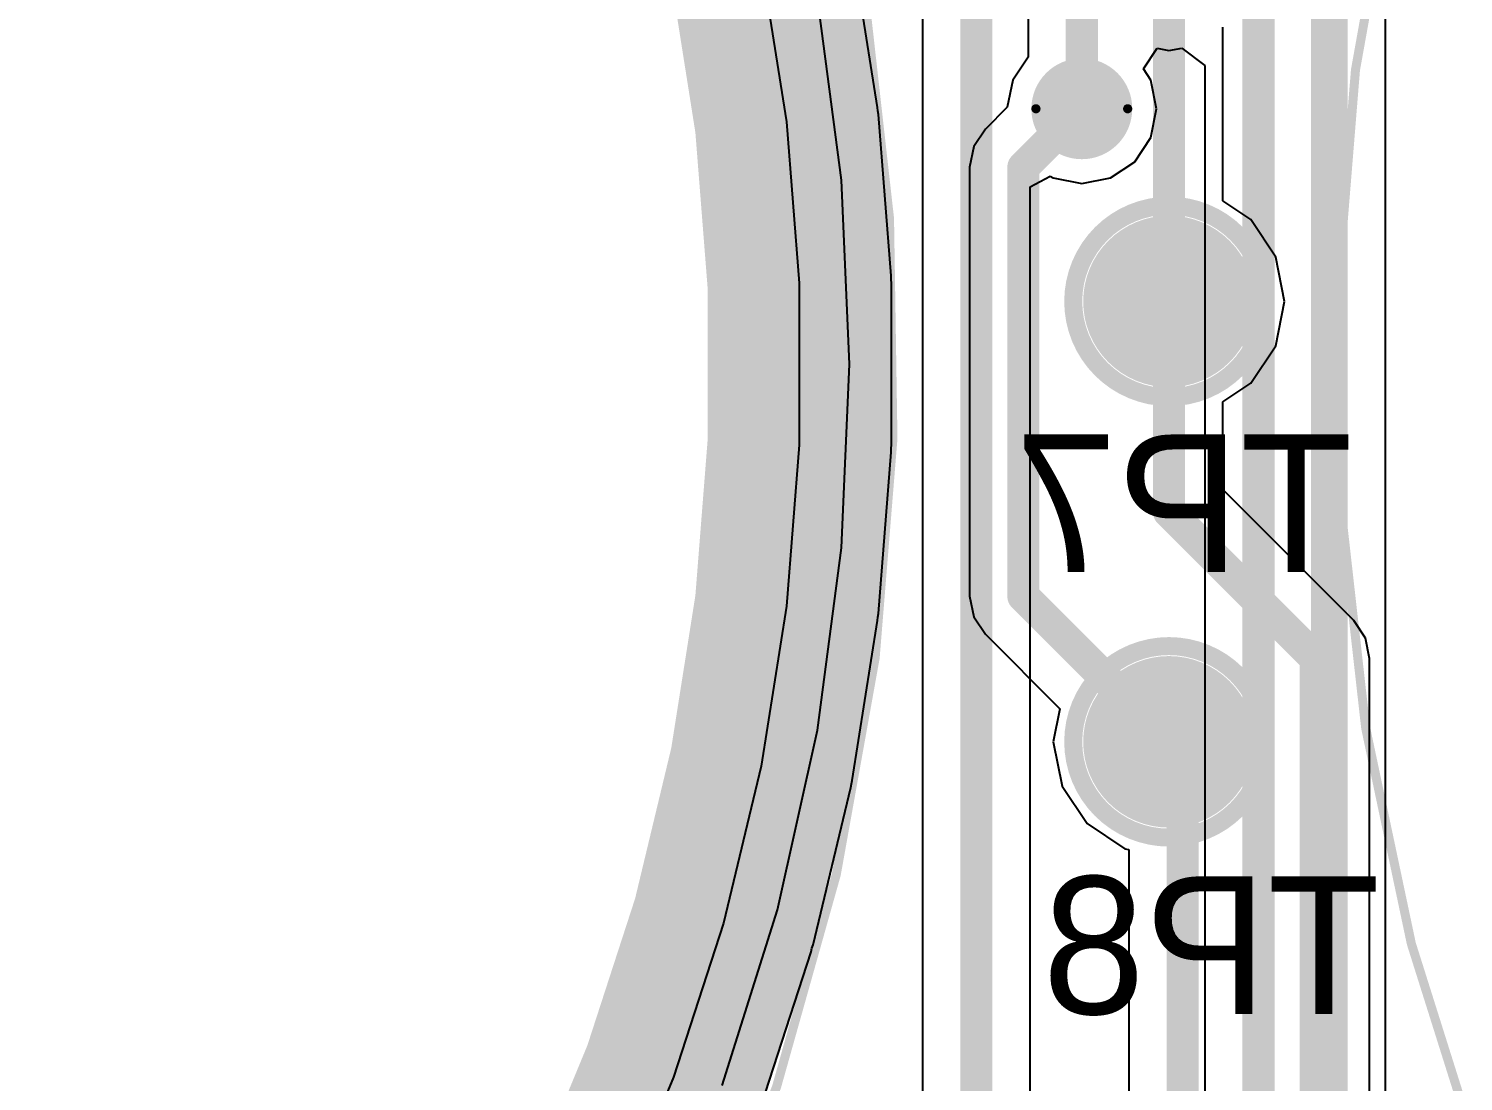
# Model space of a CAD drawing. Header units: millimetres. Extents: x 1.5 to 19.4, y 0 to 11.5.
# Drawn here: x 7.3628 to 7.6756, y 7.379 to 7.6084 of the extents above; entities that cross this region are included whole.
import ezdxf

# ---------------------------------------------------------------- set-up
doc = ezdxf.new("R2010")
doc.units = ezdxf.units.MM
doc.header["$MEASUREMENT"] = 0
for name, color, linetype in [('BottomLayer', 5, 'Continuous'), ('BottomOverlay', 54, 'Continuous'), ('BottomSolder', 6, 'Continuous'), ('DrillDrawing', 1, 'Continuous'), ('InternalPlane1', 76, 'Continuous'), ('InternalPlane2', 16, 'Continuous'), ('KeepOutLayer', 6, 'Continuous'), ('Mechanical2', 216, 'Continuous'), ('Mechanical4', 56, 'Continuous'), ('MultiLayer', 9, 'Continuous'), ('TopLayer', 1, 'Continuous'), ('ViaHoleLayer', 16, 'Continuous')]:
    doc.layers.add(name, color=color, linetype=linetype)

# ---------------------------------------------------------------- blocks, each defined once
blk = doc.blocks.new('TP_0_9MM_B_52')
at = {"layer": 'BottomLayer', "const_width": 0.01673}
blk.add_lwpolyline([(-0.00837, 0, 1), (0.00837, 0, 1)], format="xyb", close=True, dxfattribs=at)
at = {"layer": 'BottomOverlay'}
for points, const_width in [([(0.02087, 0, 1), (-0.02087, 0, 1)], 0.00393), ([(-0.02185, 0, 1), (-0.01988, 0, 1)], 0.00197), ([(0.01988, 0, 1), (0.02185, 0, 1)], 0.00197)]:
    blk.add_lwpolyline(points, format="xyb", close=True, dxfattribs=dict(at, const_width=const_width))
at = {"layer": 'BottomSolder', "const_width": 0.0187}
blk.add_lwpolyline([(-0.00935, 0, 1), (0.00935, 0, 1)], format="xyb", close=True, dxfattribs=at)
blk = doc.blocks.new('TP_0_9MM_B_53')
at = {"layer": 'BottomLayer', "const_width": 0.01673}
blk.add_lwpolyline([(-0.00837, 0, 1), (0.00837, 0, 1)], format="xyb", close=True, dxfattribs=at)
at = {"layer": 'BottomOverlay'}
for points, const_width in [([(0.02087, 0, 1), (-0.02087, 0, 1)], 0.00393), ([(-0.02185, 0, 1), (-0.01988, 0, 1)], 0.00197), ([(0.01988, 0, 1), (0.02185, 0, 1)], 0.00197)]:
    blk.add_lwpolyline(points, format="xyb", close=True, dxfattribs=dict(at, const_width=const_width))
at = {"layer": 'BottomSolder', "const_width": 0.0187}
blk.add_lwpolyline([(-0.00935, 0, 1), (0.00935, 0, 1)], format="xyb", close=True, dxfattribs=at)

msp = doc.modelspace()

# ---------------------------------------------------------------- linework, layer by layer
at = {"layer": 'BottomLayer'}
for p, q in [((7.58069, 7.64646), (7.58069, 7.60223)), ((7.54, 7.57541), (7.53476, 7.61518)), ((7.62314, 7.57089), (7.62314, 7.60873)), ((7.58069, 7.60223), (7.57735, 7.59722)), ((7.57735, 7.59722), (7.57617, 7.59131)), ((7.57617, 7.59131), (7.57139, 7.58653)), ((7.57139, 7.58653), (7.56885, 7.58273)), ((7.56885, 7.58273), (7.56796, 7.57824)), ((7.56796, 7.57824), (7.56796, 7.48471)), ((7.54175, 7.53534), (7.54, 7.57541)), ((7.62925, 7.56681), (7.62314, 7.57089)), ((7.63471, 7.55863), (7.62925, 7.56681)), ((7.63663, 7.54898), (7.63471, 7.55863)), ((7.63471, 7.53933), (7.63663, 7.54898)), ((7.62925, 7.53115), (7.63471, 7.53933)), ((7.54, 7.49527), (7.54175, 7.53534)), ((7.62314, 7.52707), (7.62925, 7.53115)), ((7.62314, 7.50797), (7.62314, 7.52707)), ((7.65171, 7.47941), (7.62314, 7.50797)), ((7.53476, 7.4555), (7.54, 7.49527)), ((7.56796, 7.48471), (7.56885, 7.48022)), ((7.56885, 7.48022), (7.57139, 7.47642)), ((7.65425, 7.4756), (7.65171, 7.47941)), ((7.57139, 7.47642), (7.58763, 7.46018)), ((7.65514, 7.47112), (7.65425, 7.4756)), ((7.65514, 7.36283), (7.65514, 7.47112)), ((7.58763, 7.46018), (7.5862, 7.45298)), ((7.52608, 7.41635), (7.53476, 7.4555)), ((7.5862, 7.45298), (7.58812, 7.44333)), ((7.58812, 7.44333), (7.59359, 7.43515)), ((7.59359, 7.43515), (7.60177, 7.42968)), ((7.60177, 7.42968), (7.60269, 7.4295)), ((7.60269, 7.4295), (7.60269, 7.24398)), ((7.51402, 7.37809), (7.52608, 7.41635))]:
    msp.add_line(p, q, dxfattribs=at)
at = {"layer": 'BottomLayer', "const_width": 0.007}
for points in [[(7.59242, 7.59098), (7.59242, 7.86898)], [(7.61142, 7.54898), (7.61142, 7.61998)], [(7.57968, 7.57824), (7.59242, 7.59098)], [(7.57968, 7.48471), (7.57968, 7.57824)], [(7.61142, 7.50312), (7.61142, 7.54898)], [(7.61142, 7.50312), (7.64342, 7.47112)], [(7.57968, 7.48471), (7.61442, 7.44998)], [(7.64342, 7.35798), (7.64342, 7.47112)], [(7.61442, 7.24398), (7.61442, 7.44998)]]:
    msp.add_lwpolyline(points, dxfattribs=at)
at = {"layer": 'BottomLayer'}
for points, const_width in [([(7.58842, 7.59098, 1), (7.59642, 7.59098, 1)], 0.008), ([(7.59067, 7.59098, 1), (7.59417, 7.59098, 1)], 0.0035), ([(7.59067, 7.59098, 1), (7.59417, 7.59098, 1)], 0.0035), ([(7.57793, 7.57824, 1), (7.58143, 7.57824, 1)], 0.0035), ([(7.57793, 7.57824, 1), (7.58143, 7.57824, 1)], 0.0035), ([(7.60967, 7.54898, 1), (7.61317, 7.54898, 1)], 0.0035), ([(7.60967, 7.54898, 1), (7.61317, 7.54898, 1)], 0.0035), ([(7.60967, 7.50312, 1), (7.61317, 7.50312, 1)], 0.0035), ([(7.60967, 7.50312, 1), (7.61317, 7.50312, 1)], 0.0035), ([(7.57793, 7.48471, 1), (7.58143, 7.48471, 1)], 0.0035), ([(7.57793, 7.48471, 1), (7.58143, 7.48471, 1)], 0.0035), ([(7.64167, 7.47112, 1), (7.64517, 7.47112, 1)], 0.0035), ([(7.64167, 7.47112, 1), (7.64517, 7.47112, 1)], 0.0035), ([(7.61267, 7.44998, 1), (7.61617, 7.44998, 1)], 0.0035), ([(7.61267, 7.44998, 1), (7.61617, 7.44998, 1)], 0.0035)]:
    msp.add_lwpolyline(points, format="xyb", close=True, dxfattribs=dict(at, const_width=const_width))
at = {"layer": 'DrillDrawing'}
for points, const_width in [([(7.60242, 7.59098, 1), (7.58242, 7.59098, 1)], 0.002), ([(7.58192, 7.59098, 1), (7.58292, 7.59098, 1)], 0.001), ([(7.60192, 7.59098, 1), (7.60292, 7.59098, 1)], 0.001)]:
    msp.add_lwpolyline(points, format="xyb", close=True, dxfattribs=dict(at, const_width=const_width))
at = {"layer": 'InternalPlane1'}
for p, q in [((7.54789, 7.59128), (7.54238, 7.62611)), ((7.54794, 7.59049), (7.54789, 7.59128)), ((7.54808, 7.58971), (7.54794, 7.59049)), ((7.55085, 7.55455), (7.54808, 7.58971)), ((7.55083, 7.55376), (7.55085, 7.55455)), ((7.55091, 7.55297), (7.55083, 7.55376)), ((7.55091, 7.53534), (7.55091, 7.55297)), ((7.55091, 7.51771), (7.55091, 7.53534)), ((7.55083, 7.51692), (7.55091, 7.51771)), ((7.54808, 7.48097), (7.55085, 7.51613)), ((7.55085, 7.51613), (7.55083, 7.51692)), ((7.54238, 7.44457), (7.54789, 7.4794)), ((7.54789, 7.4794), (7.54794, 7.48019)), ((7.54794, 7.48019), (7.54808, 7.48097)), ((7.53383, 7.40873), (7.54207, 7.44302)), ((7.54207, 7.44302), (7.54218, 7.4438)), ((7.54218, 7.4438), (7.54238, 7.44457)), ((7.53341, 7.40721), (7.53358, 7.40798)), ((7.53358, 7.40798), (7.53383, 7.40873)), ((7.52251, 7.37367), (7.53341, 7.40721))]:
    msp.add_line(p, q, dxfattribs=at)
at = {"layer": 'InternalPlane1', "const_width": 0.04}
for points in [[(7.51429, 7.65726), (7.52253, 7.62297)], [(7.52253, 7.62297), (7.52804, 7.58813)], [(7.52804, 7.58813), (7.53081, 7.55297)], [(7.53081, 7.53534), (7.53081, 7.55297)], [(7.53081, 7.51771), (7.53081, 7.53534)], [(7.52804, 7.48255), (7.53081, 7.51771)], [(7.52253, 7.44771), (7.52804, 7.48255)], [(7.51429, 7.41342), (7.52253, 7.44771)], [(7.50339, 7.37988), (7.51429, 7.41342)], [(7.4899, 7.34729), (7.50339, 7.37988)]]:
    msp.add_lwpolyline(points, dxfattribs=at)
at = {"layer": 'InternalPlane1'}
for points, const_width in [([(7.51253, 7.62297, 1), (7.53253, 7.62297, 1)], 0.02), ([(7.51253, 7.62297, 1), (7.53253, 7.62297, 1)], 0.02), ([(7.51804, 7.58813, 1), (7.53804, 7.58813, 1)], 0.02), ([(7.51804, 7.58813, 1), (7.53804, 7.58813, 1)], 0.02), ([(7.58692, 7.59098, 1), (7.59792, 7.59098, 1)], 0.011), ([(7.52081, 7.55297, 1), (7.54081, 7.55297, 1)], 0.02), ([(7.52081, 7.55297, 1), (7.54081, 7.55297, 1)], 0.02), ([(7.52081, 7.53534, 1), (7.54081, 7.53534, 1)], 0.02), ([(7.52081, 7.53534, 1), (7.54081, 7.53534, 1)], 0.02), ([(7.52081, 7.51771, 1), (7.54081, 7.51771, 1)], 0.02), ([(7.52081, 7.51771, 1), (7.54081, 7.51771, 1)], 0.02), ([(7.51804, 7.48255, 1), (7.53804, 7.48255, 1)], 0.02), ([(7.51804, 7.48255, 1), (7.53804, 7.48255, 1)], 0.02), ([(7.51253, 7.44771, 1), (7.53253, 7.44771, 1)], 0.02), ([(7.51253, 7.44771, 1), (7.53253, 7.44771, 1)], 0.02), ([(7.50429, 7.41342, 1), (7.52429, 7.41342, 1)], 0.02), ([(7.50429, 7.41342, 1), (7.52429, 7.41342, 1)], 0.02), ([(7.49339, 7.37988, 1), (7.51339, 7.37988, 1)], 0.02), ([(7.49339, 7.37988, 1), (7.51339, 7.37988, 1)], 0.02)]:
    msp.add_lwpolyline(points, format="xyb", close=True, dxfattribs=dict(at, const_width=const_width))
at = {"layer": 'InternalPlane2'}
for p, q in [((7.54789, 7.59128), (7.54238, 7.62611)), ((7.54794, 7.59049), (7.54789, 7.59128)), ((7.54808, 7.58971), (7.54794, 7.59049)), ((7.55085, 7.55455), (7.54808, 7.58971)), ((7.55083, 7.55376), (7.55085, 7.55455)), ((7.55091, 7.55297), (7.55083, 7.55376)), ((7.55091, 7.53534), (7.55091, 7.55297)), ((7.55091, 7.51771), (7.55091, 7.53534)), ((7.55083, 7.51692), (7.55091, 7.51771)), ((7.54808, 7.48097), (7.55085, 7.51613)), ((7.55085, 7.51613), (7.55083, 7.51692)), ((7.54238, 7.44457), (7.54789, 7.4794)), ((7.54789, 7.4794), (7.54794, 7.48019)), ((7.54794, 7.48019), (7.54808, 7.48097)), ((7.53383, 7.40873), (7.54207, 7.44302)), ((7.54207, 7.44302), (7.54218, 7.4438)), ((7.54218, 7.4438), (7.54238, 7.44457)), ((7.53341, 7.40721), (7.53358, 7.40798)), ((7.53358, 7.40798), (7.53383, 7.40873)), ((7.52251, 7.37367), (7.53341, 7.40721))]:
    msp.add_line(p, q, dxfattribs=at)
at = {"layer": 'InternalPlane2', "const_width": 0.04}
for points in [[(7.51429, 7.65726), (7.52253, 7.62297)], [(7.52253, 7.62297), (7.52804, 7.58813)], [(7.52804, 7.58813), (7.53081, 7.55297)], [(7.53081, 7.53534), (7.53081, 7.55297)], [(7.53081, 7.51771), (7.53081, 7.53534)], [(7.52804, 7.48255), (7.53081, 7.51771)], [(7.52253, 7.44771), (7.52804, 7.48255)], [(7.51429, 7.41342), (7.52253, 7.44771)], [(7.50339, 7.37988), (7.51429, 7.41342)], [(7.4899, 7.34729), (7.50339, 7.37988)]]:
    msp.add_lwpolyline(points, dxfattribs=at)
at = {"layer": 'InternalPlane2'}
for points, const_width in [([(7.51253, 7.62297, 1), (7.53253, 7.62297, 1)], 0.02), ([(7.51253, 7.62297, 1), (7.53253, 7.62297, 1)], 0.02), ([(7.51804, 7.58813, 1), (7.53804, 7.58813, 1)], 0.02), ([(7.51804, 7.58813, 1), (7.53804, 7.58813, 1)], 0.02), ([(7.58692, 7.59098, 1), (7.59792, 7.59098, 1)], 0.011), ([(7.52081, 7.55297, 1), (7.54081, 7.55297, 1)], 0.02), ([(7.52081, 7.55297, 1), (7.54081, 7.55297, 1)], 0.02), ([(7.52081, 7.53534, 1), (7.54081, 7.53534, 1)], 0.02), ([(7.52081, 7.53534, 1), (7.54081, 7.53534, 1)], 0.02), ([(7.52081, 7.51771, 1), (7.54081, 7.51771, 1)], 0.02), ([(7.52081, 7.51771, 1), (7.54081, 7.51771, 1)], 0.02), ([(7.51804, 7.48255, 1), (7.53804, 7.48255, 1)], 0.02), ([(7.51804, 7.48255, 1), (7.53804, 7.48255, 1)], 0.02), ([(7.51253, 7.44771, 1), (7.53253, 7.44771, 1)], 0.02), ([(7.51253, 7.44771, 1), (7.53253, 7.44771, 1)], 0.02), ([(7.50429, 7.41342, 1), (7.52429, 7.41342, 1)], 0.02), ([(7.50429, 7.41342, 1), (7.52429, 7.41342, 1)], 0.02), ([(7.49339, 7.37988, 1), (7.51339, 7.37988, 1)], 0.02), ([(7.49339, 7.37988, 1), (7.51339, 7.37988, 1)], 0.02)]:
    msp.add_lwpolyline(points, format="xyb", close=True, dxfattribs=dict(at, const_width=const_width))
at = {"layer": 'KeepOutLayer'}
for points, const_width in [([(7.53081, 7.53534, 1), (6.63317, 7.53534, 1)], 0.005), ([(7.52956, 7.53534, 1), (7.53206, 7.53534, 1)], 0.0025)]:
    msp.add_lwpolyline(points, format="xyb", close=True, dxfattribs=dict(at, const_width=const_width))
at = {"layer": 'Mechanical2', "const_width": 0.00197}
for points in [[(6.59162, 7.71659, -2.449692), (6.86376, 7.07634)], [(8.60783, 7.35412, -2.449692), (8.33569, 7.99437)]]:
    msp.add_lwpolyline(points, format="xyb", dxfattribs=at)
at = {"layer": 'Mechanical4'}
for points, const_width in [([(7.53081, 7.53534, 1), (6.63317, 7.53534, 1)], 0.005), ([(7.52956, 7.53534, 1), (7.53206, 7.53534, 1)], 0.0025)]:
    msp.add_lwpolyline(points, format="xyb", close=True, dxfattribs=dict(at, const_width=const_width))
at = {"layer": 'MultiLayer'}
for p, q in [((7.52253, 7.62297), (7.52804, 7.58813)), ((7.52804, 7.58813), (7.53081, 7.55297)), ((7.53081, 7.55297), (7.53081, 7.53534)), ((7.53081, 7.53534), (7.53081, 7.51771)), ((7.53081, 7.51771), (7.52804, 7.48255)), ((7.52804, 7.48255), (7.52253, 7.44771)), ((7.52253, 7.44771), (7.51429, 7.41342)), ((7.51429, 7.41342), (7.50339, 7.37988)), ((7.50339, 7.37988), (7.4899, 7.34729))]:
    msp.add_line(p, q, dxfattribs=at)
at = {"layer": 'MultiLayer', "const_width": 0.008}
msp.add_lwpolyline([(7.58842, 7.59098, 1), (7.59642, 7.59098, 1)], format="xyb", close=True, dxfattribs=at)
at = {"layer": 'TopLayer'}
for p, q in [((7.65865, 7.18804), (7.65865, 7.65898)), ((7.55769, 7.65222), (7.55769, 7.29927)), ((7.54, 7.57541), (7.53476, 7.61518)), ((7.60585, 7.59967), (7.60886, 7.60417)), ((7.60886, 7.60417), (7.61142, 7.60366)), ((7.61142, 7.60366), (7.61421, 7.60422)), ((7.61421, 7.60422), (7.61921, 7.60038)), ((7.60749, 7.59722), (7.60585, 7.59967)), ((7.61921, 7.60038), (7.61921, 7.31237)), ((7.60873, 7.59098), (7.60749, 7.59722)), ((7.60749, 7.58473), (7.60873, 7.59098)), ((7.60395, 7.57944), (7.60749, 7.58473)), ((7.59866, 7.5759), (7.60395, 7.57944)), ((7.54175, 7.53534), (7.54, 7.57541)), ((7.58114, 7.57396), (7.58555, 7.57632)), ((7.58114, 7.29441), (7.58114, 7.57396)), ((7.58555, 7.57632), (7.58617, 7.5759)), ((7.58617, 7.5759), (7.59242, 7.57466)), ((7.59242, 7.57466), (7.59866, 7.5759)), ((7.54, 7.49527), (7.54175, 7.53534)), ((7.53476, 7.4555), (7.54, 7.49527)), ((7.52608, 7.41635), (7.53476, 7.4555)), ((7.51402, 7.37809), (7.52608, 7.41635))]:
    msp.add_line(p, q, dxfattribs=at)
for points, const_width in [([(7.56942, 7.29441), (7.56942, 7.66347)], 0.007), ([(7.64642, 7.18298), (7.64642, 7.65898)], 0.008), ([(7.63094, 7.30752), (7.63094, 7.64646)], 0.007)]:
    msp.add_lwpolyline(points, dxfattribs=dict(at, const_width=const_width))
at = {"layer": 'TopLayer', "const_width": 0.008}
msp.add_lwpolyline([(7.58842, 7.59098, 1), (7.59642, 7.59098, 1)], format="xyb", close=True, dxfattribs=at)
at = {"layer": 'ViaHoleLayer', "const_width": 0.004}
msp.add_lwpolyline([(7.59042, 7.59098, 1), (7.59442, 7.59098, 1)], format="xyb", close=True, dxfattribs=at)

# ---------------------------------------------------------------- block references
at = {"rotation": 90}
for name, p in [('TP_0_9MM_B_53', (7.61142, 7.54898)), ('TP_0_9MM_B_52', (7.61142, 7.45298))]:
    msp.add_blockref(name, p, dxfattribs=at)

# ---------------------------------------------------------------- texts
at = {"layer": 'BottomOverlay', "text_generation_flag": 2}
for s, p in [('TP7', (7.65142, 7.48998)), ('TP8', (7.65742, 7.39365))]:
    msp.add_text(s, height=0.03, dxfattribs=at).set_placement(p)

doc.saveas('drawing.dxf')
